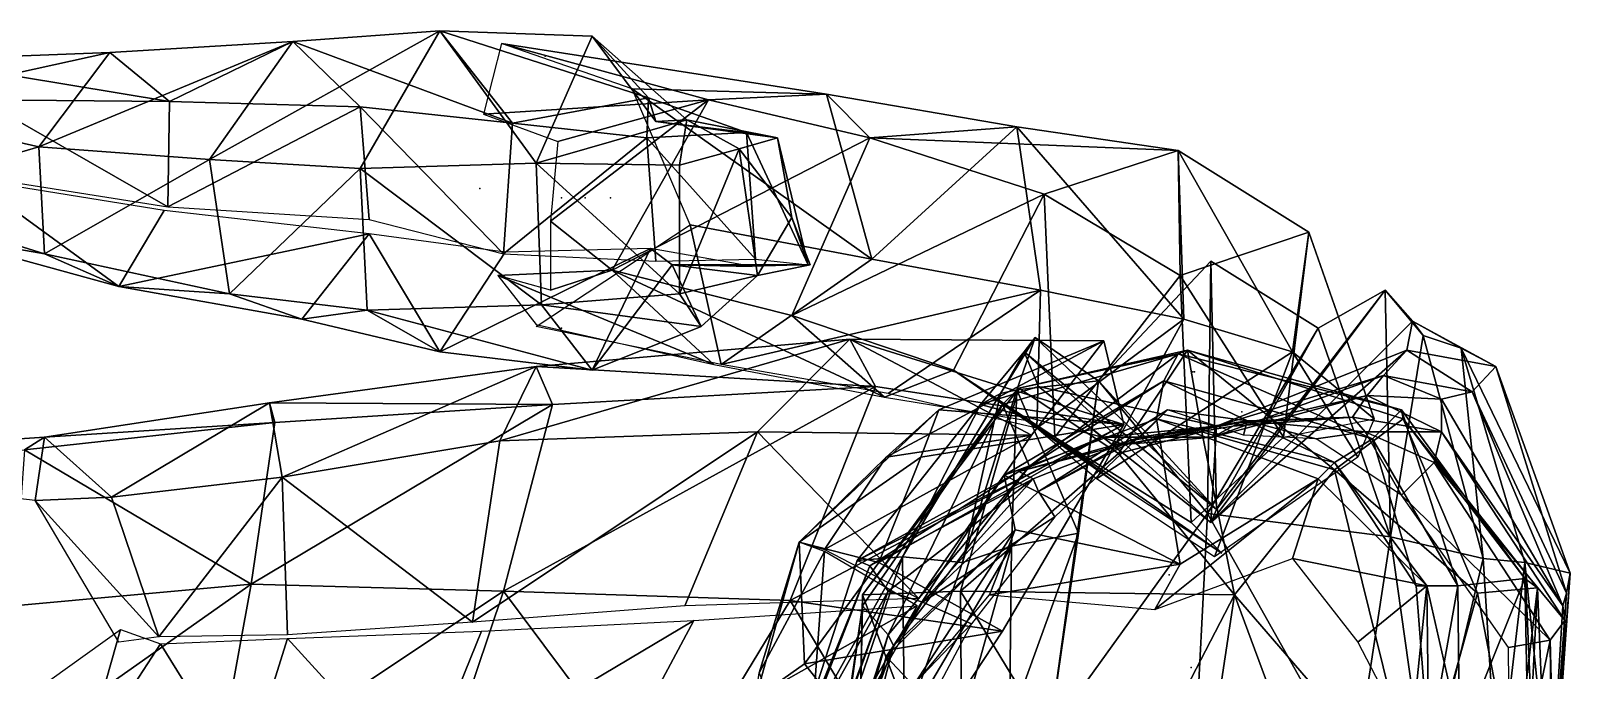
# Model space of a CAD drawing. Extents: x 4.9 to 9.1, y -6.1 to 13.5.
# Drawn here: x 6.418 to 7.833, y 2.728 to 3.315 of the extents above; entities that cross this region are included whole.
import ezdxf

# ---------------------------------------------------------------- set-up
doc = ezdxf.new("R2010")
doc.units = 0
doc.layers.get('0').update_dxf_attribs({"linetype": 'CONTINUOUS'})

msp = doc.modelspace()

# ---------------------------------------------------------------- linework, layer by layer
at = {"color": 0}
for p in [(6.891, 3.2921, -1.5067), (6.831, 3.1705, -1.5583), (6.906, 3.1621, -1.64), (6.906, 3.1621, -1.64), (6.9276, 3.1621, -1.595), (6.951, 3.1621, -1.6617), (6.906, 3.0421, -1.5883), (7.486, 3.0021, -0.865), (7.4876, 3.0021, -0.8667), (7.531, 2.9655, -1.8867), (7.4643, 2.8155, -1.8433), (7.4843, 2.7305, -2.485), (7.4843, 2.7305, -2.485)]:
    msp.add_point(p, dxfattribs=at)
for points in [[(6.5826, 3.1971, -1.505), (6.7943, 3.3155, -1.5417), (6.721, 3.1888, -1.6233)], [(6.7943, 3.3155, -1.5417), (6.5826, 3.1971, -1.505), (6.6593, 3.3055, -1.435)], [(6.6593, 3.3055, -1.435), (6.861, 3.2305, -1.4383), (6.7943, 3.3155, -1.5417)], [(6.8826, 3.1938, -1.705), (6.721, 3.1888, -1.6233), (6.7943, 3.3155, -1.5417)], [(6.7943, 3.3155, -1.5417), (6.9343, 3.3105, -1.65), (6.8826, 3.1938, -1.705)], [(6.7943, 3.3155, -1.5417), (6.986, 3.2538, -1.5733), (6.9343, 3.3105, -1.65)], [(6.986, 3.2538, -1.5733), (6.7943, 3.3155, -1.5417), (6.861, 3.2305, -1.4383)], [(7.021, 3.2338, -1.7233), (6.8826, 3.1938, -1.705), (6.9343, 3.3105, -1.65)], [(6.9343, 3.3105, -1.65), (6.9926, 3.2321, -1.6367), (7.021, 3.2338, -1.7233)], [(6.9926, 3.2321, -1.6367), (6.9343, 3.3105, -1.65), (6.986, 3.2538, -1.5733)], [(6.2643, 3.2455, -1.1683), (6.491, 3.2955, -1.2817), (6.426, 3.2088, -1.35)], [(6.491, 3.2955, -1.2817), (6.2643, 3.2455, -1.1683), (6.3143, 3.2888, -1.1083)], [(6.3143, 3.2888, -1.1083), (6.546, 3.2505, -1.2083), (6.491, 3.2955, -1.2817)], [(6.426, 3.2088, -1.35), (6.6593, 3.3055, -1.435), (6.5826, 3.1971, -1.505)], [(6.6593, 3.3055, -1.435), (6.426, 3.2088, -1.35), (6.491, 3.2955, -1.2817)], [(6.6593, 3.3055, -1.435), (6.491, 3.2955, -1.2817), (6.546, 3.2505, -1.2083)], [(6.546, 3.2505, -1.2083), (6.721, 3.2455, -1.33), (6.6593, 3.3055, -1.435)], [(6.861, 3.2305, -1.4383), (6.6593, 3.3055, -1.435), (6.721, 3.2455, -1.33)], [(7.041, 3.2521, -1.3433), (6.851, 3.3038, -1.5333), (6.8343, 3.2388, -1.5167)], [(7.1493, 3.2571, -1.435), (6.971, 3.2621, -1.5933), (6.851, 3.3038, -1.5333)], [(6.851, 3.3038, -1.5333), (7.041, 3.2521, -1.3433), (7.1493, 3.2571, -1.435)], [(6.546, 3.2505, -1.2083), (6.3143, 3.2888, -1.1083), (6.3726, 3.2521, -1.0567)], [(6.861, 3.2305, -1.4383), (6.9843, 3.2171, -1.5667), (6.986, 3.2538, -1.5733)], [(7.191, 3.1055, -1.4967), (7.0243, 3.1371, -1.6583), (6.971, 3.2621, -1.5933)], [(6.971, 3.2621, -1.5933), (7.1493, 3.2571, -1.435), (7.191, 3.1055, -1.4967)], [(7.076, 3.2221, -1.6283), (6.986, 3.2538, -1.5733), (6.9843, 3.2171, -1.5667)], [(6.986, 3.2538, -1.5733), (7.076, 3.2221, -1.6283), (6.9926, 3.2321, -1.6367)], [(7.1893, 3.2171, -1.1417), (7.1493, 3.2571, -1.435), (7.041, 3.2521, -1.3433)], [(7.3243, 3.2271, -1.2333), (7.191, 3.1055, -1.4967), (7.1493, 3.2571, -1.435)], [(7.1493, 3.2571, -1.435), (7.1893, 3.2171, -1.1417), (7.3243, 3.2271, -1.2333)], [(6.426, 3.2088, -1.35), (6.266, 3.1621, -1.1583), (6.2643, 3.2455, -1.1683)], [(6.5443, 3.1538, -1.1883), (6.3726, 3.2521, -1.0567), (6.3643, 3.1821, -1.0467)], [(6.3726, 3.2521, -1.0567), (6.5443, 3.1538, -1.1883), (6.546, 3.2505, -1.2083)], [(6.721, 3.2455, -1.33), (6.546, 3.2505, -1.2083), (6.5443, 3.1538, -1.1883)], [(6.5443, 3.1538, -1.1883), (6.7293, 3.1421, -1.3167), (6.721, 3.2455, -1.33)], [(6.721, 3.2455, -1.33), (6.8526, 3.1105, -1.4317), (6.861, 3.2305, -1.4383)], [(6.8526, 3.1105, -1.4317), (6.721, 3.2455, -1.33), (6.7293, 3.1421, -1.3167)], [(7.041, 3.2521, -1.3433), (6.8343, 3.2388, -1.5167), (6.9026, 3.2138, -1.4367)], [(7.041, 3.2521, -1.3433), (6.9026, 3.2138, -1.4367), (6.896, 3.1405, -1.455)], [(6.896, 3.1405, -1.455), (6.9526, 3.0955, -1.3333), (7.041, 3.2521, -1.3433)], [(7.1893, 3.2171, -1.1417), (7.041, 3.2521, -1.3433), (6.9526, 3.0955, -1.3333)], [(6.9843, 3.2171, -1.5667), (6.861, 3.2305, -1.4383), (6.8526, 3.1105, -1.4317)], [(6.8826, 3.1938, -1.705), (7.021, 3.2338, -1.7233), (7.0143, 3.1921, -1.7467)], [(7.1043, 3.2171, -1.6683), (7.021, 3.2338, -1.7233), (6.9926, 3.2321, -1.6367)], [(7.1043, 3.2171, -1.6683), (6.9926, 3.2321, -1.6367), (7.076, 3.2221, -1.6283)], [(7.0693, 3.2071, -1.715), (7.0143, 3.1921, -1.7467), (7.021, 3.2338, -1.7233)], [(7.021, 3.2338, -1.7233), (7.1043, 3.2171, -1.6683), (7.0693, 3.2071, -1.715)], [(7.4726, 3.2055, -1.0417), (7.3243, 3.2271, -1.2333), (7.1893, 3.2171, -1.1417)], [(7.191, 3.1055, -1.4967), (7.3243, 3.2271, -1.2333), (7.346, 3.0771, -1.315)], [(7.4776, 3.0505, -1.1417), (7.346, 3.0771, -1.315), (7.3243, 3.2271, -1.2333)], [(7.3243, 3.2271, -1.2333), (7.4726, 3.2055, -1.0417), (7.4776, 3.0505, -1.1417)], [(6.8526, 3.1105, -1.4317), (6.9926, 3.1038, -1.5533), (6.9843, 3.2171, -1.5667)], [(6.9526, 3.0955, -1.3333), (7.1176, 3.0538, -1.1283), (7.1893, 3.2171, -1.1417)], [(6.9843, 3.2171, -1.5667), (7.0843, 3.1055, -1.6167), (7.076, 3.2221, -1.6283)], [(7.0843, 3.1055, -1.6167), (6.9843, 3.2171, -1.5667), (6.9926, 3.1038, -1.5533)], [(7.1176, 3.1438, -1.72), (7.0693, 3.2071, -1.715), (7.1043, 3.2171, -1.6683)], [(7.076, 3.2221, -1.6283), (7.1326, 3.1005, -1.6733), (7.1043, 3.2171, -1.6683)], [(7.1326, 3.1005, -1.6733), (7.076, 3.2221, -1.6283), (7.0843, 3.1055, -1.6167)], [(7.1176, 3.1438, -1.72), (7.1043, 3.2171, -1.6683), (7.1326, 3.1005, -1.6733)], [(7.3493, 3.1655, -0.9133), (7.1893, 3.2171, -1.1417), (7.1176, 3.0538, -1.1283)], [(7.1893, 3.2171, -1.1417), (7.3493, 3.1655, -0.9133), (7.4726, 3.2055, -1.0417)], [(6.266, 3.1621, -1.1583), (6.426, 3.2088, -1.35), (6.431, 3.1105, -1.325)], [(6.5826, 3.1971, -1.505), (6.431, 3.1105, -1.325), (6.426, 3.2088, -1.35)], [(6.431, 3.1105, -1.325), (6.5826, 3.1971, -1.505), (6.601, 3.0738, -1.4683)], [(6.721, 3.1888, -1.6233), (6.601, 3.0738, -1.4683), (6.5826, 3.1971, -1.505)], [(7.0143, 3.0738, -1.7617), (7.0693, 3.2071, -1.715), (7.086, 3.0905, -1.7367)], [(7.0693, 3.2071, -1.715), (7.0143, 3.0738, -1.7617), (7.0143, 3.1921, -1.7467)], [(7.1176, 3.1438, -1.72), (7.086, 3.0905, -1.7367), (7.0693, 3.2071, -1.715)], [(7.4743, 3.0905, -0.755), (7.4726, 3.2055, -1.0417), (7.3493, 3.1655, -0.9133)], [(7.5776, 3.0205, -1.025), (7.4776, 3.0505, -1.1417), (7.4726, 3.2055, -1.0417)], [(7.4726, 3.2055, -1.0417), (7.5926, 3.1305, -0.8567), (7.5776, 3.0205, -1.025)], [(7.4726, 3.2055, -1.0417), (7.4743, 3.0905, -0.755), (7.5926, 3.1305, -0.8567)], [(6.601, 3.0738, -1.4683), (6.721, 3.1888, -1.6233), (6.7276, 3.0588, -1.5833)], [(6.721, 3.1888, -1.6233), (6.8826, 3.1938, -1.705), (6.8876, 3.0638, -1.7033)], [(6.8876, 3.0638, -1.7033), (6.7276, 3.0588, -1.5833), (6.721, 3.1888, -1.6233)], [(6.8826, 3.1938, -1.705), (7.0143, 3.1921, -1.7467), (7.0143, 3.0738, -1.7617)], [(7.0143, 3.0738, -1.7617), (6.8876, 3.0638, -1.7033), (6.8826, 3.1938, -1.705)], [(6.4993, 3.0805, -1.2383), (6.3643, 3.1788, -1.0467), (6.3176, 3.1305, -1.09)], [(6.3643, 3.1788, -1.0467), (6.4993, 3.0805, -1.2383), (6.541, 3.1505, -1.19)], [(6.431, 3.1105, -1.325), (6.3176, 3.1305, -1.09), (6.266, 3.1621, -1.1583)], [(7.1176, 3.0538, -1.1283), (7.266, 3.0038, -0.945), (7.3493, 3.1655, -0.9133)], [(7.3593, 2.9421, -0.8233), (7.3493, 3.1655, -0.9133), (7.266, 3.0038, -0.945)], [(7.3493, 3.1655, -0.9133), (7.3593, 2.9421, -0.8233), (7.4743, 3.0905, -0.755)], [(6.7293, 3.1288, -1.3167), (6.541, 3.1505, -1.19), (6.4993, 3.0805, -1.2383)], [(6.9526, 3.0955, -1.3333), (6.896, 3.1405, -1.455), (6.896, 3.0771, -1.4767)], [(7.1176, 3.1438, -1.72), (7.1343, 3.1005, -1.6717), (7.086, 3.0905, -1.7367)], [(6.3176, 3.1305, -1.09), (6.431, 3.1105, -1.325), (6.4993, 3.0805, -1.2383)], [(6.4993, 3.0805, -1.2383), (6.6676, 3.0505, -1.38), (6.7293, 3.1288, -1.3167)], [(6.7943, 3.0205, -1.4967), (6.7293, 3.1288, -1.3167), (6.6676, 3.0505, -1.38)], [(6.7293, 3.1288, -1.3167), (6.7943, 3.0205, -1.4967), (6.8543, 3.1121, -1.4333)], [(7.0526, 3.0088, -1.4183), (6.8826, 3.0438, -1.615), (7.0243, 3.1371, -1.6583)], [(7.0243, 3.1371, -1.6583), (7.191, 3.1055, -1.4967), (7.0526, 3.0088, -1.4183)], [(7.5693, 2.9421, -0.7333), (7.5926, 3.1305, -0.8567), (7.4743, 3.0905, -0.755)], [(7.5926, 3.1305, -0.8567), (7.5693, 2.9421, -0.7333), (7.6526, 2.9588, -0.82)], [(7.6526, 2.9588, -0.82), (7.5776, 3.0205, -1.025), (7.5926, 3.1305, -0.8567)], [(6.7943, 3.0205, -1.4967), (6.9343, 3.0038, -1.62), (6.9876, 3.1155, -1.5567)], [(6.9876, 3.1155, -1.5567), (6.8543, 3.1121, -1.4333), (6.7943, 3.0205, -1.4967)], [(7.0076, 3.1005, -1.6033), (6.9876, 3.1155, -1.5567), (6.9343, 3.0038, -1.62)], [(6.9876, 3.1155, -1.5567), (7.0076, 3.1005, -1.6033), (7.081, 3.0988, -1.6133)], [(6.601, 3.0738, -1.4683), (6.4993, 3.0805, -1.2383), (6.431, 3.1105, -1.325)], [(6.9343, 3.0038, -1.62), (7.0343, 3.0438, -1.6933), (7.0076, 3.1005, -1.6033)], [(7.0076, 3.1005, -1.6033), (7.086, 3.0905, -1.7367), (7.1343, 3.1005, -1.6717)], [(7.086, 3.0905, -1.7367), (7.0076, 3.1005, -1.6033), (7.0343, 3.0438, -1.6933)], [(7.1343, 3.1005, -1.6717), (7.081, 3.0988, -1.6133), (7.0076, 3.1005, -1.6033)], [(7.346, 3.0771, -1.315), (7.0526, 3.0088, -1.4183), (7.191, 3.1055, -1.4967)], [(7.5076, 2.8755, -0.8567), (7.3993, 2.9938, -0.7767), (7.5026, 3.1038, -0.785)], [(7.4993, 2.8721, -0.6917), (7.5026, 3.1038, -0.785), (7.3993, 2.9938, -0.7767)], [(7.4993, 2.8721, -0.6917), (7.601, 3.0421, -0.765), (7.5026, 3.1038, -0.785)], [(7.5076, 2.8755, -0.8567), (7.5026, 3.1038, -0.785), (7.601, 3.0421, -0.765)], [(6.9526, 3.0955, -1.3333), (6.896, 3.0771, -1.4767), (6.8476, 3.0905, -1.5883)], [(6.8476, 3.0905, -1.5883), (7.046, 3.0088, -1.4133), (6.9526, 3.0955, -1.3333)], [(7.046, 3.0088, -1.4133), (6.8476, 3.0905, -1.5883), (6.8826, 3.0455, -1.6267)], [(7.2026, 2.9788, -1.2417), (6.9526, 3.0955, -1.3333), (7.046, 3.0088, -1.4133)], [(6.9526, 3.0955, -1.3333), (7.2026, 2.9788, -1.2417), (7.1176, 3.0538, -1.1283)], [(7.086, 3.0905, -1.7367), (7.0343, 3.0438, -1.6933), (7.0143, 3.0738, -1.7617)], [(7.4843, 2.8638, -0.7767), (7.4743, 3.0905, -0.755), (7.3593, 2.9421, -0.8233)], [(7.4743, 3.0905, -0.755), (7.4843, 2.8638, -0.7767), (7.5693, 2.9421, -0.7333)], [(6.4993, 3.0805, -1.2383), (6.601, 3.0738, -1.4683), (6.6676, 3.0505, -1.38)], [(6.7276, 3.0588, -1.5833), (6.6676, 3.0505, -1.38), (6.601, 3.0738, -1.4683)], [(6.8876, 3.0638, -1.7033), (7.0143, 3.0738, -1.7617), (7.0343, 3.0438, -1.6933)], [(7.0526, 3.0088, -1.4183), (7.346, 3.0771, -1.315), (7.206, 2.9821, -1.2383)], [(7.3426, 2.9505, -1.0517), (7.206, 2.9821, -1.2383), (7.346, 3.0771, -1.315)], [(7.346, 3.0771, -1.315), (7.4776, 3.0505, -1.1417), (7.3426, 2.9505, -1.0517)], [(7.6626, 3.0771, -0.86), (7.6876, 3.0488, -0.9417), (7.5026, 2.8638, -0.9817)], [(7.5026, 2.8638, -0.9817), (7.5076, 2.8755, -0.8567), (7.6626, 3.0771, -0.86)], [(7.601, 3.0421, -0.765), (7.6626, 3.0771, -0.86), (7.5076, 2.8755, -0.8567)], [(7.6626, 3.0771, -0.86), (7.601, 3.0421, -0.765), (7.6676, 2.8505, -0.725)], [(7.6876, 3.0488, -0.9417), (7.6626, 3.0771, -0.86), (7.6976, 3.0355, -0.8433)], [(7.6676, 2.8505, -0.725), (7.6976, 3.0355, -0.8433), (7.6626, 3.0771, -0.86)], [(6.6676, 3.0505, -1.38), (6.7276, 3.0588, -1.5833), (6.7943, 3.0205, -1.4967)], [(6.7276, 3.0588, -1.5833), (6.8876, 3.0638, -1.7033), (6.9343, 3.0038, -1.62)], [(6.9343, 3.0038, -1.62), (6.7943, 3.0205, -1.4967), (6.7276, 3.0588, -1.5833)], [(7.0343, 3.0438, -1.6933), (6.9343, 3.0038, -1.62), (6.8876, 3.0638, -1.7033)], [(7.266, 3.0038, -0.945), (7.1176, 3.0538, -1.1283), (7.2026, 2.9788, -1.2417)], [(7.3976, 2.9038, -1), (7.3426, 2.9505, -1.0517), (7.4776, 3.0505, -1.1417)], [(7.4776, 3.0505, -1.1417), (7.5776, 3.0205, -1.025), (7.3976, 2.9038, -1)], [(7.4993, 2.8721, -0.6917), (7.6676, 2.8505, -0.725), (7.601, 3.0421, -0.765)], [(7.6826, 3.0221, -1.1083), (7.5026, 2.8638, -0.9817), (7.6876, 3.0488, -0.9417)], [(7.6876, 3.0488, -0.9417), (7.7643, 3.0071, -1.105), (7.6826, 3.0221, -1.1083)], [(7.7643, 3.0071, -1.105), (7.6876, 3.0488, -0.9417), (7.7326, 3.0238, -0.9233)], [(7.6976, 3.0355, -0.8433), (7.7326, 3.0238, -0.9233), (7.6876, 3.0488, -0.9417)], [(6.8493, 2.9388, -2.72), (7.171, 3.0321, -2.5583), (7.086, 2.9471, -2.7283)], [(7.171, 3.0321, -2.5583), (6.8493, 2.9388, -2.72), (6.8826, 3.0071, -2.5483)], [(6.8826, 3.0071, -2.5483), (7.1943, 2.9888, -2.3433), (7.171, 3.0321, -2.5583)], [(7.3376, 2.9438, -2.72), (7.086, 2.9471, -2.7283), (7.171, 3.0321, -2.5583)], [(7.171, 3.0321, -2.5583), (7.4043, 3.0305, -2.5717), (7.3376, 2.9438, -2.72)], [(7.171, 3.0321, -2.5583), (7.4226, 2.9538, -2.3667), (7.4043, 3.0305, -2.5717)], [(7.4226, 2.9538, -2.3667), (7.171, 3.0321, -2.5583), (7.1943, 2.9888, -2.3433)], [(7.4043, 3.0305, -2.5717), (7.2526, 2.9671, -2.5367), (7.2043, 2.9238, -2.6317)], [(7.2043, 2.9238, -2.6317), (7.3376, 2.9438, -2.72), (7.4043, 3.0305, -2.5717)], [(7.2526, 2.9671, -2.5367), (7.4043, 3.0305, -2.5717), (7.4226, 2.9538, -2.3667)], [(7.341, 3.0338, -0.87), (7.331, 3.0205, -0.9367), (7.3093, 2.9821, -0.93)], [(7.3093, 2.9821, -0.93), (7.3243, 2.9855, -0.8633), (7.341, 3.0338, -0.87)], [(7.3993, 2.9938, -0.7767), (7.341, 3.0338, -0.87), (7.3243, 2.9855, -0.8633)], [(7.331, 3.0205, -0.9367), (7.341, 3.0338, -0.87), (7.5076, 2.8755, -0.8567)], [(7.3993, 2.9938, -0.7767), (7.5076, 2.8755, -0.8567), (7.341, 3.0338, -0.87)], [(7.6676, 2.8505, -0.725), (7.7526, 2.8305, -0.82), (7.6976, 3.0355, -0.8433)], [(7.7326, 3.0238, -0.9233), (7.6976, 3.0355, -0.8433), (7.7526, 2.8305, -0.82)], [(7.331, 3.0205, -0.9367), (7.3443, 2.9888, -1.06), (7.291, 2.9721, -1.055)], [(7.291, 2.9721, -1.055), (7.3093, 2.9821, -0.93), (7.331, 3.0205, -0.9367)], [(7.336, 2.9155, -2.2067), (7.4726, 3.0188, -2.3617), (7.311, 2.9721, -2.3933)], [(7.326, 2.9871, -2.5467), (7.311, 2.9721, -2.3933), (7.4726, 3.0188, -2.3617)], [(7.4726, 3.0188, -2.3617), (7.481, 3.0221, -2.5483), (7.326, 2.9871, -2.5467)], [(7.4176, 2.9271, -2.7083), (7.326, 2.9871, -2.5467), (7.481, 3.0221, -2.5483)], [(7.3443, 2.9888, -1.06), (7.331, 3.0205, -0.9367), (7.5026, 2.8638, -0.9817)], [(7.5076, 2.8755, -0.8567), (7.5026, 2.8638, -0.9817), (7.331, 3.0205, -0.9367)], [(7.4726, 3.0188, -2.3617), (7.336, 2.9155, -2.2067), (7.4593, 2.9938, -2.2017)], [(7.506, 2.8321, -0.9167), (7.3976, 2.9038, -1), (7.5776, 3.0205, -1.025)], [(7.481, 3.0221, -2.5483), (7.4943, 2.9471, -2.6967), (7.4176, 2.9271, -2.7083)], [(7.4726, 3.0188, -2.3617), (7.4593, 2.9938, -2.2017), (7.651, 2.9405, -2.2117)], [(7.481, 3.0221, -2.5483), (7.4726, 3.0188, -2.3617), (7.6776, 2.9671, -2.3833)], [(7.651, 2.9405, -2.2117), (7.6776, 2.9671, -2.3833), (7.4726, 3.0188, -2.3617)], [(7.6776, 2.9671, -2.3833), (7.6793, 2.9588, -2.56), (7.481, 3.0221, -2.5483)], [(7.616, 2.9121, -2.7017), (7.481, 3.0221, -2.5483), (7.6793, 2.9588, -2.56)], [(7.481, 3.0221, -2.5483), (7.616, 2.9121, -2.7017), (7.4943, 2.9471, -2.6967)], [(7.5026, 2.8638, -0.9817), (7.6826, 3.0221, -1.1083), (7.5076, 2.9521, -1.11)], [(7.5776, 3.0205, -1.025), (7.6376, 2.9238, -0.93), (7.506, 2.8321, -0.9167)], [(7.661, 2.9988, -1.2783), (7.5076, 2.9521, -1.11), (7.6826, 3.0221, -1.1083)], [(7.5776, 3.0205, -1.025), (7.6526, 2.9588, -0.82), (7.6376, 2.9238, -0.93)], [(7.6826, 3.0221, -1.1083), (7.7426, 2.9838, -1.28), (7.661, 2.9988, -1.2783)], [(7.7426, 2.9838, -1.28), (7.6826, 3.0221, -1.1083), (7.7643, 3.0071, -1.105)], [(7.7326, 3.0238, -0.9233), (7.8326, 2.8171, -1.1067), (7.7643, 3.0071, -1.105)], [(7.8326, 2.8171, -1.1067), (7.7326, 3.0238, -0.9233), (7.791, 2.8271, -0.9183)], [(7.7526, 2.8305, -0.82), (7.791, 2.8271, -0.9183), (7.7326, 3.0238, -0.9233)], [(6.6376, 2.9738, -2.54), (6.8976, 2.9721, -2.3467), (6.8826, 3.0071, -2.5483)], [(6.8826, 3.0071, -2.5483), (6.6493, 2.9055, -2.7133), (6.6376, 2.9738, -2.54)], [(6.6493, 2.9055, -2.7133), (6.8826, 3.0071, -2.5483), (6.8493, 2.9388, -2.72)], [(7.1943, 2.9888, -2.3433), (6.8826, 3.0071, -2.5483), (6.8976, 2.9721, -2.3467)], [(7.2026, 2.9788, -1.2417), (7.336, 2.9571, -1.05), (7.266, 3.0038, -0.945)], [(7.4126, 2.9021, -0.995), (7.266, 3.0038, -0.945), (7.336, 2.9571, -1.05)], [(7.266, 3.0038, -0.945), (7.4126, 2.9021, -0.995), (7.3593, 2.9421, -0.8233)], [(7.646, 2.9805, -1.4067), (7.5043, 2.9421, -1.25), (7.661, 2.9988, -1.2783)], [(7.5076, 2.9521, -1.11), (7.661, 2.9988, -1.2783), (7.5043, 2.9421, -1.25)], [(7.661, 2.9988, -1.2783), (7.7143, 2.9771, -1.41), (7.646, 2.9805, -1.4067)], [(7.7143, 2.9771, -1.41), (7.661, 2.9988, -1.2783), (7.7426, 2.9838, -1.28)], [(7.7643, 3.0071, -1.105), (7.8293, 2.7988, -1.2717), (7.7426, 2.9838, -1.28)], [(7.8293, 2.7988, -1.2717), (7.7643, 3.0071, -1.105), (7.8326, 2.8171, -1.1067)], [(6.8526, 2.8005, -2.2183), (7.116, 2.7921, -2.2217), (7.1943, 2.9888, -2.3433)], [(7.1943, 2.9888, -2.3433), (6.8976, 2.9721, -2.3467), (6.8526, 2.8005, -2.2183)], [(7.4226, 2.9538, -2.3667), (7.1943, 2.9888, -2.3433), (7.116, 2.7921, -2.2217)], [(7.311, 2.9721, -2.3933), (7.326, 2.9871, -2.5467), (7.1826, 2.7971, -2.5533)], [(7.2726, 2.8005, -2.7117), (7.1826, 2.7971, -2.5533), (7.326, 2.9871, -2.5467)], [(7.326, 2.9871, -2.5467), (7.4176, 2.9271, -2.7083), (7.2726, 2.8005, -2.7117)], [(7.3243, 2.9855, -0.8633), (7.3093, 2.9821, -0.93), (7.2743, 2.8271, -0.945)], [(7.2743, 2.8271, -0.945), (7.3193, 2.8421, -0.8833), (7.3243, 2.9855, -0.8633)], [(7.4026, 2.9421, -1.2483), (7.291, 2.9721, -1.055), (7.3443, 2.9888, -1.06)], [(7.4593, 2.9938, -2.2017), (7.3126, 2.9071, -2.035), (7.4526, 2.9588, -2.02)], [(7.3126, 2.9071, -2.035), (7.4593, 2.9938, -2.2017), (7.336, 2.9155, -2.2067)], [(7.381, 2.8538, -0.7983), (7.3243, 2.9855, -0.8633), (7.3193, 2.8421, -0.8833)], [(7.3243, 2.9855, -0.8633), (7.381, 2.8538, -0.7983), (7.3993, 2.9938, -0.7767)], [(7.4026, 2.9421, -1.2483), (7.3443, 2.9888, -1.06), (7.5076, 2.9521, -1.11)], [(7.5026, 2.8638, -0.9817), (7.5076, 2.9521, -1.11), (7.3443, 2.9888, -1.06)], [(7.3543, 2.6705, -0.7467), (7.3993, 2.9938, -0.7767), (7.381, 2.8538, -0.7983)], [(7.3993, 2.9938, -0.7767), (7.3543, 2.6705, -0.7467), (7.4993, 2.8721, -0.6917)], [(7.4593, 2.9938, -2.2017), (7.4526, 2.9588, -2.02), (7.616, 2.9188, -2.0333)], [(7.616, 2.9188, -2.0333), (7.651, 2.9405, -2.2117), (7.4593, 2.9938, -2.2017)], [(6.431, 2.9421, -2.5367), (6.6426, 2.9555, -2.355), (6.6376, 2.9738, -2.54)], [(6.6376, 2.9738, -2.54), (6.4926, 2.8871, -2.7033), (6.431, 2.9421, -2.5367)], [(6.4926, 2.8871, -2.7033), (6.6376, 2.9738, -2.54), (6.6493, 2.9055, -2.7133)], [(6.621, 2.8071, -2.2533), (6.8526, 2.8005, -2.2183), (6.8976, 2.9721, -2.3467)], [(6.8976, 2.9721, -2.3467), (6.6426, 2.9555, -2.355), (6.621, 2.8071, -2.2533)], [(6.8976, 2.9721, -2.3467), (6.6376, 2.9738, -2.54), (6.6426, 2.9555, -2.355)], [(7.291, 2.9721, -1.055), (7.4026, 2.9421, -1.2483), (7.1776, 2.8288, -1.2133)], [(7.1776, 2.8288, -1.2133), (7.2193, 2.8321, -1.0383), (7.291, 2.9721, -1.055)], [(7.206, 2.7605, -2.2067), (7.311, 2.9721, -2.3933), (7.1826, 2.7871, -2.395)], [(7.1826, 2.7971, -2.5533), (7.1826, 2.7871, -2.395), (7.311, 2.9721, -2.3933)], [(7.311, 2.9721, -2.3933), (7.206, 2.7605, -2.2067), (7.336, 2.9155, -2.2067)], [(7.3093, 2.9821, -0.93), (7.291, 2.9721, -1.055), (7.2193, 2.8321, -1.0383)], [(7.2193, 2.8321, -1.0383), (7.2743, 2.8271, -0.945), (7.3093, 2.9821, -0.93)], [(7.5043, 2.9421, -1.25), (7.646, 2.9805, -1.4067), (7.5226, 2.9521, -1.4)], [(7.6326, 2.9605, -1.5367), (7.5226, 2.9521, -1.4), (7.646, 2.9805, -1.4067)], [(7.646, 2.9805, -1.4067), (7.7143, 2.9471, -1.535), (7.6326, 2.9605, -1.5367)], [(7.7143, 2.9471, -1.535), (7.646, 2.9805, -1.4067), (7.7143, 2.9771, -1.41)], [(7.7426, 2.9838, -1.28), (7.826, 2.7871, -1.425), (7.7143, 2.9771, -1.41)], [(7.7143, 2.9471, -1.535), (7.7143, 2.9771, -1.41), (7.826, 2.7871, -1.425)], [(7.826, 2.7871, -1.425), (7.7426, 2.9838, -1.28), (7.8293, 2.7988, -1.2717)], [(7.1243, 2.8455, -2.5233), (7.2526, 2.9671, -2.5367), (7.236, 2.9238, -2.4317)], [(7.1243, 2.8455, -2.5233), (7.2043, 2.9238, -2.6317), (7.2526, 2.9671, -2.5367)], [(7.4226, 2.9538, -2.3667), (7.236, 2.9238, -2.4317), (7.2526, 2.9671, -2.5367)], [(7.4743, 2.8255, -1.9183), (7.4526, 2.9588, -2.02), (7.3126, 2.9071, -2.035)], [(7.3443, 2.8921, -1.665), (7.4626, 2.9671, -1.9967), (7.3593, 2.8688, -1.8183)], [(7.4626, 2.9671, -1.9967), (7.3443, 2.8921, -1.665), (7.4376, 2.9421, -1.6533)], [(7.4626, 2.9671, -1.9967), (7.4376, 2.9421, -1.6533), (7.536, 2.9571, -1.66)], [(7.5293, 2.9555, -1.5267), (7.536, 2.9571, -1.66), (7.4376, 2.9421, -1.6533)], [(7.4526, 2.9588, -2.02), (7.4743, 2.8255, -1.9183), (7.601, 2.9038, -1.8833)], [(7.601, 2.9038, -1.8833), (7.616, 2.9188, -2.0333), (7.4526, 2.9588, -2.02)], [(7.536, 2.9571, -1.66), (7.5326, 2.9438, -1.9883), (7.4626, 2.9671, -1.9967)], [(7.5226, 2.9521, -1.4), (7.6326, 2.9605, -1.5367), (7.5293, 2.9555, -1.5267)], [(7.536, 2.9571, -1.66), (7.5293, 2.9555, -1.5267), (7.6326, 2.9605, -1.5367)], [(7.536, 2.9571, -1.66), (7.5993, 2.9405, -1.9817), (7.5326, 2.9438, -1.9883)], [(7.6326, 2.9605, -1.5367), (7.6443, 2.9471, -1.6567), (7.536, 2.9571, -1.66)], [(7.5993, 2.9405, -1.9817), (7.536, 2.9571, -1.66), (7.6443, 2.9471, -1.6567)], [(7.6793, 2.9588, -2.56), (7.7476, 2.7988, -2.68), (7.616, 2.9121, -2.7017)], [(7.6443, 2.9471, -1.6567), (7.6326, 2.9605, -1.5367), (7.7143, 2.9471, -1.535)], [(7.6776, 2.9671, -2.3833), (7.651, 2.9405, -2.2117), (7.7293, 2.8055, -2.2067)], [(7.7293, 2.8055, -2.2067), (7.791, 2.8121, -2.385), (7.6776, 2.9671, -2.3833)], [(7.6793, 2.9588, -2.56), (7.6776, 2.9671, -2.3833), (7.791, 2.8121, -2.385)], [(7.791, 2.8121, -2.385), (7.8026, 2.8038, -2.5633), (7.6793, 2.9588, -2.56)], [(7.7476, 2.7988, -2.68), (7.6793, 2.9588, -2.56), (7.8026, 2.8038, -2.5633)], [(6.106, 2.9205, -2.515), (6.4126, 2.9305, -2.3617), (6.431, 2.9421, -2.5367)], [(6.431, 2.9421, -2.5367), (6.4226, 2.8838, -2.6833), (6.106, 2.9205, -2.515)], [(6.4126, 2.9305, -2.3617), (6.621, 2.8071, -2.2533), (6.6426, 2.9555, -2.355)], [(6.6426, 2.9555, -2.355), (6.431, 2.9421, -2.5367), (6.4126, 2.9305, -2.3617)], [(6.4226, 2.8838, -2.6833), (6.431, 2.9421, -2.5367), (6.4926, 2.8871, -2.7033)], [(6.8243, 2.7721, -2.7733), (7.086, 2.9471, -2.7283), (7.0193, 2.7871, -2.7833)], [(7.086, 2.9471, -2.7283), (6.8243, 2.7721, -2.7733), (6.8493, 2.9388, -2.72)], [(7.2343, 2.7938, -2.7833), (7.0193, 2.7871, -2.7833), (7.086, 2.9471, -2.7283)], [(7.086, 2.9471, -2.7283), (7.3376, 2.9438, -2.72), (7.2343, 2.7938, -2.7833)], [(7.116, 2.7921, -2.2217), (7.311, 2.7638, -2.2767), (7.4226, 2.9538, -2.3667)], [(7.3376, 2.9438, -2.72), (7.2043, 2.9238, -2.6317), (7.1476, 2.8388, -2.6833)], [(7.1476, 2.8388, -2.6833), (7.2343, 2.7938, -2.7833), (7.3376, 2.9438, -2.72)], [(7.326, 2.9105, -1.3917), (7.1776, 2.8288, -1.2133), (7.4026, 2.9421, -1.2483)], [(7.4226, 2.9538, -2.3667), (7.1976, 2.8271, -2.3833), (7.236, 2.9238, -2.4317)], [(7.1976, 2.8271, -2.3833), (7.4226, 2.9538, -2.3667), (7.311, 2.7638, -2.2767)], [(7.4026, 2.9421, -1.2483), (7.4226, 2.9355, -1.4), (7.326, 2.9105, -1.3917)], [(7.4276, 2.9388, -1.5283), (7.4376, 2.9421, -1.6533), (7.3443, 2.8921, -1.665)], [(7.5126, 2.8355, -0.92), (7.3593, 2.9421, -0.8233), (7.4126, 2.9021, -0.995)], [(7.3593, 2.9421, -0.8233), (7.5126, 2.8355, -0.92), (7.4843, 2.8638, -0.7767)], [(7.5076, 2.9521, -1.11), (7.5043, 2.9421, -1.25), (7.4026, 2.9421, -1.2483)], [(7.4226, 2.9355, -1.4), (7.4026, 2.9421, -1.2483), (7.5043, 2.9421, -1.25)], [(7.5243, 2.7971, -2.7917), (7.4176, 2.9271, -2.7083), (7.4943, 2.9471, -2.6967)], [(7.4226, 2.9355, -1.4), (7.5293, 2.9555, -1.5267), (7.4276, 2.9388, -1.5283)], [(7.5293, 2.9555, -1.5267), (7.4226, 2.9355, -1.4), (7.5226, 2.9521, -1.4)], [(7.5043, 2.9421, -1.25), (7.5226, 2.9521, -1.4), (7.4226, 2.9355, -1.4)], [(7.4376, 2.9421, -1.6533), (7.4276, 2.9388, -1.5283), (7.5293, 2.9555, -1.5267)], [(7.5243, 2.7971, -2.7917), (7.4943, 2.9471, -2.6967), (7.616, 2.9121, -2.7017)], [(7.6443, 2.9471, -1.6567), (7.6776, 2.8888, -1.875), (7.5993, 2.9405, -1.9817)], [(7.6776, 2.8888, -1.875), (7.6443, 2.9471, -1.6567), (7.7076, 2.9188, -1.66)], [(7.7143, 2.9471, -1.535), (7.7076, 2.9188, -1.66), (7.6443, 2.9471, -1.6567)], [(7.7076, 2.9188, -1.66), (7.7143, 2.9471, -1.535), (7.8276, 2.7738, -1.5133)], [(7.826, 2.7871, -1.425), (7.8276, 2.7738, -1.5133), (7.7143, 2.9471, -1.535)], [(6.621, 2.8071, -2.2533), (6.4126, 2.9305, -2.3617), (6.4026, 2.7871, -2.285)], [(6.6493, 2.9055, -2.7133), (6.8493, 2.9388, -2.72), (6.8243, 2.7721, -2.7733)], [(7.326, 2.9105, -1.3917), (7.4276, 2.9388, -1.5283), (7.3393, 2.9038, -1.5233)], [(7.4276, 2.9388, -1.5283), (7.326, 2.9105, -1.3917), (7.4226, 2.9355, -1.4)], [(7.3443, 2.8921, -1.665), (7.3393, 2.9038, -1.5233), (7.4276, 2.9388, -1.5283)], [(7.651, 2.9405, -2.2117), (7.616, 2.9188, -2.0333), (7.691, 2.8055, -2.0483)], [(7.691, 2.8055, -2.0483), (7.7293, 2.8055, -2.2067), (7.651, 2.9405, -2.2117)], [(7.1243, 2.8455, -2.5233), (7.236, 2.9238, -2.4317), (7.1976, 2.8271, -2.3833)], [(7.1243, 2.8455, -2.5233), (7.1476, 2.8388, -2.6833), (7.2043, 2.9238, -2.6317)], [(7.211, 2.7505, -2.0517), (7.336, 2.9155, -2.2067), (7.206, 2.7605, -2.2067)], [(7.336, 2.9155, -2.2067), (7.211, 2.7505, -2.0517), (7.3126, 2.9071, -2.035)], [(7.5243, 2.7971, -2.7917), (7.2726, 2.8005, -2.7117), (7.4176, 2.9271, -2.7083)], [(7.616, 2.9188, -2.0333), (7.601, 2.9038, -1.8833), (7.701, 2.8055, -1.89)], [(7.701, 2.8055, -1.89), (7.691, 2.8055, -2.0483), (7.616, 2.9188, -2.0333)], [(7.6776, 2.8888, -1.875), (7.7076, 2.9188, -1.66), (7.8143, 2.7555, -1.6533)], [(7.8276, 2.7738, -1.5133), (7.8143, 2.7555, -1.6533), (7.7076, 2.9188, -1.66)], [(6.6493, 2.9055, -2.7133), (6.536, 2.7588, -2.7567), (6.4926, 2.8871, -2.7033)], [(6.536, 2.7588, -2.7567), (6.6493, 2.9055, -2.7133), (6.6543, 2.7605, -2.7717)], [(6.8243, 2.7721, -2.7733), (6.6543, 2.7605, -2.7717), (6.6493, 2.9055, -2.7133)], [(7.1776, 2.8288, -1.2133), (7.326, 2.9105, -1.3917), (7.1893, 2.8238, -1.3683)], [(7.3393, 2.9038, -1.5233), (7.1893, 2.8238, -1.3683), (7.326, 2.9105, -1.3917)], [(7.1893, 2.8238, -1.3683), (7.3393, 2.9038, -1.5233), (7.206, 2.8005, -1.5133)], [(7.2376, 2.7905, -1.6617), (7.206, 2.8005, -1.5133), (7.3393, 2.9038, -1.5233)], [(7.3226, 2.8571, -1.8883), (7.3126, 2.9071, -2.035), (7.211, 2.7505, -2.0517)], [(7.3393, 2.9038, -1.5233), (7.3443, 2.8921, -1.665), (7.2376, 2.7905, -1.6617)], [(7.3126, 2.9071, -2.035), (7.3226, 2.8571, -1.8883), (7.4743, 2.8255, -1.9183)], [(7.601, 2.9038, -1.8833), (7.451, 2.7838, -1.745), (7.5776, 2.8305, -1.7167)], [(7.451, 2.7838, -1.745), (7.601, 2.9038, -1.8833), (7.4743, 2.8255, -1.9183)], [(7.616, 2.9121, -2.7017), (7.6926, 2.6021, -2.745), (7.5243, 2.7971, -2.7917)], [(7.5776, 2.8305, -1.7167), (7.701, 2.8055, -1.89), (7.601, 2.9038, -1.8833)], [(7.6926, 2.6021, -2.745), (7.616, 2.9121, -2.7017), (7.7476, 2.7988, -2.68)], [(6.4226, 2.8838, -2.6833), (6.4926, 2.8871, -2.7033), (6.536, 2.7588, -2.7567)], [(7.3593, 2.8688, -1.8183), (7.2376, 2.7905, -1.6617), (7.3443, 2.8921, -1.665)], [(7.8143, 2.7555, -1.6533), (7.776, 2.7488, -1.7733), (7.6776, 2.8888, -1.875)], [(6.536, 2.7588, -2.7567), (6.4993, 2.7538, -2.745), (6.4226, 2.8838, -2.6833)], [(7.4876, 2.6405, -0.6083), (7.4993, 2.8721, -0.6917), (7.3543, 2.6705, -0.7467)], [(7.4876, 2.6405, -0.6083), (7.6343, 2.6321, -0.6583), (7.4993, 2.8721, -0.6917)], [(7.6676, 2.8505, -0.725), (7.4993, 2.8721, -0.6917), (7.6343, 2.6321, -0.6583)], [(7.2293, 2.7138, -1.7283), (7.3226, 2.8571, -1.8883), (7.2043, 2.7405, -1.895)], [(7.211, 2.7505, -2.0517), (7.2043, 2.7405, -1.895), (7.3226, 2.8571, -1.8883)], [(7.3226, 2.8571, -1.8883), (7.2293, 2.7138, -1.7283), (7.2993, 2.7971, -1.7183)], [(7.2376, 2.7905, -1.6617), (7.3593, 2.8688, -1.8183), (7.2826, 2.7705, -1.7867)], [(7.2993, 2.7971, -1.7183), (7.4743, 2.8255, -1.9183), (7.3226, 2.8571, -1.8883)], [(7.1243, 2.8455, -2.5233), (7.0843, 2.7021, -2.5117), (7.0876, 2.7255, -2.6233)], [(7.1243, 2.8455, -2.5233), (7.1293, 2.7338, -2.4167), (7.0843, 2.7021, -2.5117)], [(7.1243, 2.8455, -2.5233), (7.0876, 2.7255, -2.6233), (7.1476, 2.8371, -2.6833)], [(7.1243, 2.8455, -2.5233), (7.1976, 2.8271, -2.3833), (7.1293, 2.7338, -2.4167)], [(7.3193, 2.8421, -0.8833), (7.3176, 2.6788, -0.7967), (7.381, 2.8538, -0.7983)], [(7.3543, 2.6705, -0.7467), (7.381, 2.8538, -0.7983), (7.3176, 2.6788, -0.7967)], [(7.6343, 2.6321, -0.6583), (7.701, 2.6138, -0.705), (7.6676, 2.8505, -0.725)], [(7.7526, 2.8305, -0.82), (7.6676, 2.8505, -0.725), (7.701, 2.6138, -0.705)], [(7.131, 2.6105, -2.6967), (7.1476, 2.8371, -2.6833), (7.0876, 2.7255, -2.6233)], [(7.2193, 2.8321, -1.0383), (7.1776, 2.8288, -1.2133), (7.1226, 2.6588, -1.205)], [(7.1226, 2.6588, -1.205), (7.1643, 2.6721, -1.0367), (7.2193, 2.8321, -1.0383)], [(7.1893, 2.8238, -1.3683), (7.1226, 2.6588, -1.205), (7.1776, 2.8288, -1.2133)], [(7.1476, 2.8371, -2.6833), (7.131, 2.6105, -2.6967), (7.2326, 2.7871, -2.7867)], [(7.221, 2.6755, -0.9267), (7.2193, 2.8321, -1.0383), (7.1643, 2.6721, -1.0367)], [(7.2193, 2.8321, -1.0383), (7.221, 2.6755, -0.9267), (7.2743, 2.8271, -0.945)], [(7.3193, 2.8421, -0.8833), (7.2743, 2.8271, -0.945), (7.221, 2.6755, -0.9267)], [(7.221, 2.6755, -0.9267), (7.2743, 2.6805, -0.865), (7.3193, 2.8421, -0.8833)], [(7.3176, 2.6788, -0.7967), (7.3193, 2.8421, -0.8833), (7.2743, 2.6805, -0.865)], [(7.701, 2.8055, -1.89), (7.5776, 2.8305, -1.7167), (7.6376, 2.7538, -1.695)], [(7.701, 2.6138, -0.705), (7.766, 2.6155, -0.8083), (7.7526, 2.8305, -0.82)], [(7.791, 2.8271, -0.9183), (7.7526, 2.8305, -0.82), (7.766, 2.6155, -0.8083)], [(7.206, 2.8005, -1.5133), (7.121, 2.6488, -1.355), (7.1893, 2.8238, -1.3683)], [(7.1226, 2.6588, -1.205), (7.1893, 2.8238, -1.3683), (7.121, 2.6488, -1.355)], [(7.311, 2.7638, -2.2767), (7.1293, 2.7338, -2.4167), (7.1976, 2.8271, -2.3833)], [(7.4743, 2.8255, -1.9183), (7.2993, 2.7971, -1.7183), (7.451, 2.7838, -1.745)], [(7.766, 2.6155, -0.8083), (7.801, 2.5955, -0.915), (7.791, 2.8271, -0.9183)], [(7.791, 2.8271, -0.9183), (7.816, 2.5821, -1.0967), (7.8326, 2.8171, -1.1067)], [(7.816, 2.5821, -1.0967), (7.791, 2.8271, -0.9183), (7.801, 2.5955, -0.915)], [(7.8326, 2.8171, -1.1067), (7.8143, 2.5738, -1.285), (7.8293, 2.7988, -1.2717)], [(7.8143, 2.5738, -1.285), (7.8326, 2.8171, -1.1067), (7.816, 2.5821, -1.0967)], [(6.3943, 2.6471, -2.3617), (6.5876, 2.6238, -2.355), (6.621, 2.8071, -2.2533)], [(6.621, 2.8071, -2.2533), (6.4026, 2.7871, -2.285), (6.3943, 2.6471, -2.3617)], [(6.8526, 2.8005, -2.2183), (6.621, 2.8071, -2.2533), (6.5876, 2.6238, -2.355)], [(6.5876, 2.6238, -2.355), (6.7893, 2.6121, -2.3367), (6.8526, 2.8005, -2.2183)], [(7.001, 2.6021, -2.32), (6.8526, 2.8005, -2.2183), (6.7893, 2.6121, -2.3367)], [(6.8526, 2.8005, -2.2183), (7.001, 2.6021, -2.32), (7.116, 2.7921, -2.2217)], [(7.121, 2.6488, -1.355), (7.206, 2.8005, -1.5133), (7.146, 2.6321, -1.5033)], [(7.206, 2.8005, -1.5133), (7.2376, 2.7905, -1.6617), (7.141, 2.6221, -1.6533)], [(7.141, 2.6221, -1.6533), (7.146, 2.6321, -1.5033), (7.206, 2.8005, -1.5133)], [(7.1826, 2.7971, -2.5533), (7.2726, 2.8005, -2.7117), (7.2743, 2.5538, -2.6967)], [(7.4093, 2.5755, -2.7717), (7.2743, 2.5538, -2.6967), (7.2726, 2.8005, -2.7117)], [(7.2726, 2.8005, -2.7117), (7.5243, 2.7971, -2.7917), (7.4093, 2.5755, -2.7717)], [(7.701, 2.8055, -1.89), (7.6376, 2.7538, -1.695), (7.686, 2.6605, -1.6633)], [(7.686, 2.6605, -1.6633), (7.7376, 2.6438, -1.8983), (7.701, 2.8055, -1.89)], [(7.701, 2.8055, -1.89), (7.7026, 2.6555, -2.045), (7.691, 2.8055, -2.0483)], [(7.7293, 2.8055, -2.2067), (7.691, 2.8055, -2.0483), (7.7026, 2.6555, -2.045)], [(7.7026, 2.6555, -2.045), (7.701, 2.8055, -1.89), (7.7376, 2.6438, -1.8983)], [(7.7026, 2.6555, -2.045), (7.731, 2.6621, -2.22), (7.7293, 2.8055, -2.2067)], [(7.791, 2.8121, -2.385), (7.7293, 2.8055, -2.2067), (7.731, 2.6621, -2.22)], [(7.731, 2.6621, -2.22), (7.7943, 2.6421, -2.3917), (7.791, 2.8121, -2.385)], [(7.8026, 2.8038, -2.5633), (7.781, 2.6238, -2.6667), (7.7476, 2.7988, -2.68)], [(7.781, 2.6238, -2.6667), (7.8026, 2.8038, -2.5633), (7.8093, 2.6371, -2.555)], [(7.8026, 2.8038, -2.5633), (7.791, 2.8121, -2.385), (7.7943, 2.6421, -2.3917)], [(7.7943, 2.6421, -2.3917), (7.8093, 2.6371, -2.555), (7.8026, 2.8038, -2.5633)], [(6.9493, 2.6271, -2.6933), (7.2326, 2.7871, -2.7867), (7.131, 2.6105, -2.6967)], [(7.2326, 2.7871, -2.7867), (6.9493, 2.6271, -2.6933), (7.0276, 2.7738, -2.7783)], [(7.2176, 2.6221, -2.3333), (7.116, 2.7921, -2.2217), (7.001, 2.6021, -2.32)], [(7.116, 2.7921, -2.2217), (7.2176, 2.6221, -2.3333), (7.311, 2.7638, -2.2767)], [(7.2826, 2.7705, -1.7867), (7.141, 2.6221, -1.6533), (7.2376, 2.7905, -1.6617)], [(7.1826, 2.7871, -2.395), (7.1493, 2.5621, -2.2133), (7.206, 2.7605, -2.2067)], [(7.1493, 2.5621, -2.2133), (7.1826, 2.7871, -2.395), (7.151, 2.5588, -2.3983)], [(7.1776, 2.5521, -2.555), (7.151, 2.5588, -2.3983), (7.1826, 2.7871, -2.395)], [(7.1826, 2.7871, -2.395), (7.1826, 2.7971, -2.5533), (7.1776, 2.5521, -2.555)], [(7.2743, 2.5538, -2.6967), (7.1776, 2.5521, -2.555), (7.1826, 2.7971, -2.5533)], [(7.491, 2.5755, -2.785), (7.4093, 2.5755, -2.7717), (7.5243, 2.7971, -2.7917)], [(7.5243, 2.7971, -2.7917), (7.6026, 2.5855, -2.78), (7.491, 2.5755, -2.785)], [(7.6026, 2.5855, -2.78), (7.5243, 2.7971, -2.7917), (7.6926, 2.6021, -2.745)], [(7.6926, 2.6021, -2.745), (7.7476, 2.7988, -2.68), (7.781, 2.6238, -2.6667)], [(7.8293, 2.7988, -1.2717), (7.8126, 2.5705, -1.425), (7.826, 2.7871, -1.425)], [(7.8126, 2.5705, -1.425), (7.8293, 2.7988, -1.2717), (7.8143, 2.5738, -1.285)], [(7.8276, 2.7738, -1.5133), (7.826, 2.7871, -1.425), (7.8126, 2.5705, -1.425)], [(6.776, 2.6238, -2.6867), (7.0276, 2.7738, -2.7783), (6.9493, 2.6271, -2.6933)], [(7.0276, 2.7738, -2.7783), (6.776, 2.6238, -2.6867), (6.8326, 2.7638, -2.7767)], [(7.8126, 2.5705, -1.425), (7.816, 2.5655, -1.52), (7.8276, 2.7738, -1.5133)], [(7.8143, 2.7555, -1.6533), (7.8276, 2.7738, -1.5133), (7.816, 2.5655, -1.52)], [(6.466, 2.6421, -2.675), (6.3426, 2.6521, -2.6633), (6.501, 2.7655, -2.7483)], [(6.501, 2.7655, -2.7483), (6.5376, 2.7521, -2.76), (6.466, 2.6421, -2.675)], [(6.6543, 2.7571, -2.7633), (6.8326, 2.7638, -2.7767), (6.776, 2.6238, -2.6867)], [(7.1293, 2.7338, -2.4167), (7.311, 2.7638, -2.2767), (7.2176, 2.6221, -2.3333)], [(7.141, 2.6221, -1.6533), (7.2826, 2.7705, -1.7867), (7.1876, 2.5921, -1.77)], [(7.206, 2.7605, -2.2067), (7.1426, 2.5638, -2.07), (7.211, 2.7505, -2.0517)], [(7.1426, 2.5638, -2.07), (7.206, 2.7605, -2.2067), (7.1493, 2.5621, -2.2133)], [(6.6143, 2.6288, -2.6817), (6.466, 2.6421, -2.675), (6.5376, 2.7521, -2.76)], [(6.5376, 2.7521, -2.76), (6.6543, 2.7571, -2.7633), (6.6143, 2.6288, -2.6817)], [(6.776, 2.6238, -2.6867), (6.6143, 2.6288, -2.6817), (6.6543, 2.7571, -2.7633)], [(7.166, 2.5771, -1.925), (7.211, 2.7505, -2.0517), (7.1426, 2.5638, -2.07)], [(7.211, 2.7505, -2.0517), (7.166, 2.5771, -1.925), (7.2043, 2.7405, -1.895)], [(7.8143, 2.7555, -1.6533), (7.7776, 2.5788, -1.7533), (7.776, 2.7488, -1.7733)], [(7.7776, 2.5788, -1.7533), (7.8143, 2.7555, -1.6533), (7.8193, 2.5521, -1.6517)], [(7.816, 2.5655, -1.52), (7.8193, 2.5521, -1.6517), (7.8143, 2.7555, -1.6533)], [(7.2176, 2.6221, -2.3333), (7.0843, 2.7021, -2.5117), (7.1293, 2.7338, -2.4167)], [(7.2043, 2.7405, -1.895), (7.1593, 2.5738, -1.7383), (7.2293, 2.7138, -1.7283)], [(7.1593, 2.5738, -1.7383), (7.2043, 2.7405, -1.895), (7.166, 2.5771, -1.925)]]:
    msp.add_3dface(points, dxfattribs=at)

doc.saveas('drawing.dxf')
